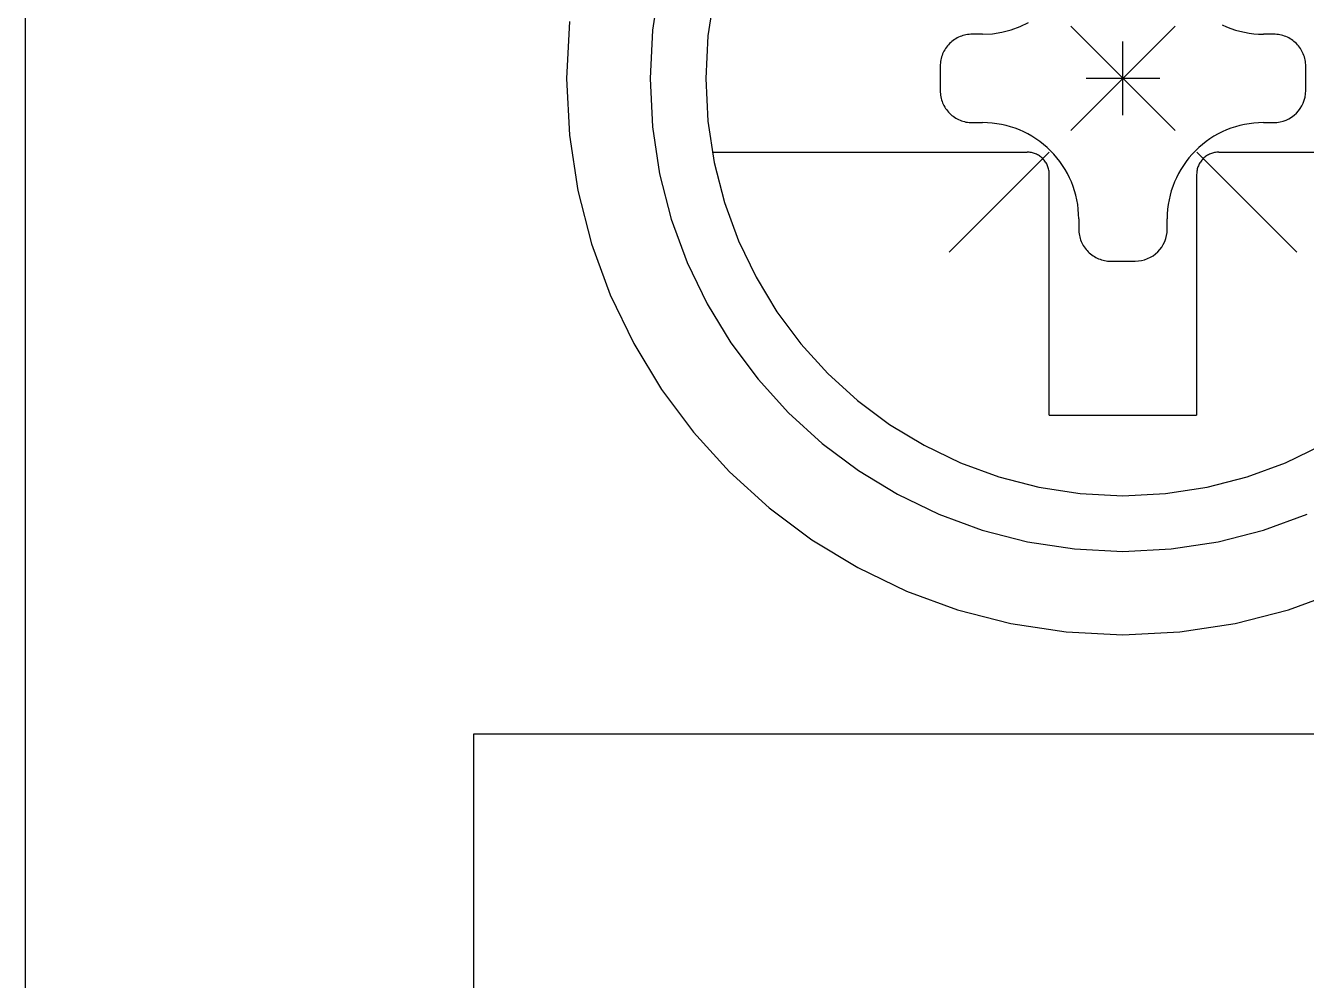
# Model space of a CAD drawing. Header units: millimetres. Extents: x -208796 to -83323, y 30910 to 103951.
# Drawn here: x -100278.11 to -100267.62, y 36562.46 to 36570.28 of the extents above; entities that cross this region are included whole.
import ezdxf

# ---------------------------------------------------------------- set-up
doc = ezdxf.new("R2010")
doc.units = ezdxf.units.MM
doc.header["$LTSCALE"] = 3

# ---------------------------------------------------------------- blocks, each defined once
blk = doc.blocks.new('*U99')
for p, q in [((-8.986, 0), (-8.986, 79.4816)), ((-21.7663, 72.5671), (-21.8249, 72.1826)), ((-21.3198, 72.4754), (-21.3717, 72.1361)), ((-3.7943, 72.5671), (-3.8529, 72.1826)), ((-3.3478, 72.4754), (-3.3997, 72.1361)), ((-22.5049, 72.2526), (-22.5283, 71.7866)), ((-21.8249, 72.1826), (-21.8448, 71.7865)), ((-19.041, 72.1529), (-18.9628, 72.1648)), ((-18.9628, 72.1648), (-18.8874, 72.1843)), ((-18.8874, 72.1843), (-18.8149, 72.2107)), ((-18.8149, 72.2107), (-18.7462, 72.2439)), ((-18.3986, 72.2133), (-17.5453, 71.3598)), ((-18.3986, 71.3598), (-17.5453, 72.2133)), ((-17.1592, 72.2243), (-17.124, 72.2087)), ((-17.124, 72.2087), (-17.0883, 72.1949)), ((-17.0883, 72.1949), (-17.0518, 72.1829)), ((-17.0518, 72.1829), (-17.0148, 72.1727)), ((-17.0148, 72.1727), (-16.977, 72.164)), ((-16.977, 72.164), (-16.9391, 72.1574)), ((-4.5329, 72.2526), (-4.5563, 71.7866)), ((-3.8529, 72.1826), (-3.8728, 71.7865)), ((-1.069, 72.1529), (-0.9908, 72.1648)), ((-0.9908, 72.1648), (-0.9154, 72.1843)), ((-0.9154, 72.1843), (-0.8429, 72.2107)), ((-0.8429, 72.2107), (-0.7742, 72.2439)), ((-0.4266, 72.2133), (0.4267, 71.3598)), ((-0.4266, 71.3598), (0.4267, 72.2133)), ((0.8128, 72.2243), (0.848, 72.2087)), ((0.848, 72.2087), (0.8837, 72.1949)), ((0.8837, 72.1949), (0.9202, 72.1829)), ((0.9202, 72.1829), (0.9572, 72.1727)), ((0.9572, 72.1727), (0.995, 72.164)), ((0.995, 72.164), (1.0329, 72.1574)), ((-21.3717, 72.1361), (-21.3892, 71.7865)), ((-19.4091, 72.0527), (-19.4172, 72.0426)), ((-19.4007, 72.0625), (-19.4091, 72.0527)), ((-19.3916, 72.0718), (-19.4007, 72.0625)), ((-19.3823, 72.0809), (-19.3916, 72.0718)), ((-19.3916, 72.0718), (-19.3916, 72.0718)), ((-19.3725, 72.0893), (-19.3823, 72.0809)), ((-19.3624, 72.0974), (-19.3725, 72.0893)), ((-19.3518, 72.1047), (-19.3624, 72.0974)), ((-19.3411, 72.1117), (-19.3518, 72.1047)), ((-19.3299, 72.118), (-19.3411, 72.1117)), ((-19.3184, 72.1237), (-19.3299, 72.118)), ((-19.3066, 72.1288), (-19.3184, 72.1237)), ((-19.2947, 72.1336), (-19.3066, 72.1288)), ((-19.2825, 72.1375), (-19.2947, 72.1336)), ((-19.2702, 72.141), (-19.2825, 72.1375)), ((-19.2576, 72.1437), (-19.2702, 72.141)), ((-19.245, 72.146), (-19.2576, 72.1437)), ((-19.2321, 72.1475), (-19.245, 72.146)), ((-19.2192, 72.1484), (-19.2321, 72.1475)), ((-19.2061, 72.1487), (-19.2192, 72.1484)), ((-19.1213, 72.1487), (-19.2061, 72.1487)), ((-19.2061, 72.1487), (-19.2061, 72.1487)), ((-19.1213, 72.1487), (-19.041, 72.1529)), ((-19.1213, 72.1487), (-19.1213, 72.1487)), ((-17.9719, 71.4848), (-17.972, 72.0883)), ((-16.9391, 72.1574), (-16.9005, 72.1526)), ((-16.9005, 72.1526), (-16.8617, 72.1498)), ((-16.8617, 72.1498), (-16.8226, 72.1487)), ((-16.7379, 72.1487), (-16.8226, 72.1487)), ((-16.725, 72.1484), (-16.7379, 72.1487)), ((-16.712, 72.1475), (-16.725, 72.1484)), ((-16.6993, 72.146), (-16.712, 72.1475)), ((-16.6865, 72.1437), (-16.6993, 72.146)), ((-16.6741, 72.141), (-16.6865, 72.1437)), ((-16.6617, 72.1375), (-16.6741, 72.141)), ((-16.6496, 72.1336), (-16.6617, 72.1375)), ((-16.6375, 72.1288), (-16.6496, 72.1336)), ((-16.6259, 72.1237), (-16.6375, 72.1288)), ((-16.6144, 72.118), (-16.6259, 72.1237)), ((-16.6033, 72.1117), (-16.6144, 72.118)), ((-16.5923, 72.1047), (-16.6033, 72.1117)), ((-16.5819, 72.0974), (-16.5923, 72.1047)), ((-16.5716, 72.0893), (-16.5819, 72.0974)), ((-16.5618, 72.0809), (-16.5716, 72.0893)), ((-16.5523, 72.0718), (-16.5618, 72.0809)), ((-16.5434, 72.0625), (-16.5523, 72.0718)), ((-16.5523, 72.0718), (-16.5523, 72.0718)), ((-16.535, 72.0527), (-16.5434, 72.0625)), ((-16.5271, 72.0426), (-16.535, 72.0527)), ((-3.3997, 72.1361), (-3.4172, 71.7865)), ((-1.4371, 72.0527), (-1.4452, 72.0426)), ((-1.4287, 72.0625), (-1.4371, 72.0527)), ((-1.4196, 72.0718), (-1.4287, 72.0625)), ((-1.4103, 72.0809), (-1.4196, 72.0718)), ((-1.4196, 72.0718), (-1.4196, 72.0718)), ((-1.4005, 72.0893), (-1.4103, 72.0809)), ((-1.3904, 72.0974), (-1.4005, 72.0893)), ((-1.3798, 72.1047), (-1.3904, 72.0974)), ((-1.3691, 72.1117), (-1.3798, 72.1047)), ((-1.3579, 72.118), (-1.3691, 72.1117)), ((-1.3464, 72.1237), (-1.3579, 72.118)), ((-1.3346, 72.1288), (-1.3464, 72.1237)), ((-1.3227, 72.1336), (-1.3346, 72.1288)), ((-1.3105, 72.1375), (-1.3227, 72.1336)), ((-1.2982, 72.141), (-1.3105, 72.1375)), ((-1.2856, 72.1437), (-1.2982, 72.141)), ((-1.273, 72.146), (-1.2856, 72.1437)), ((-1.2601, 72.1475), (-1.273, 72.146)), ((-1.2472, 72.1484), (-1.2601, 72.1475)), ((-1.2341, 72.1487), (-1.2472, 72.1484)), ((-1.1493, 72.1487), (-1.2341, 72.1487)), ((-1.2341, 72.1487), (-1.2341, 72.1487)), ((-1.1493, 72.1487), (-1.069, 72.1529)), ((-1.1493, 72.1487), (-1.1493, 72.1487)), ((0.0001, 71.4848), (0, 72.0883)), ((1.0329, 72.1574), (1.0715, 72.1526)), ((1.0715, 72.1526), (1.1103, 72.1498)), ((1.1103, 72.1498), (1.1494, 72.1487)), ((1.2341, 72.1487), (1.1494, 72.1487)), ((1.247, 72.1484), (1.2341, 72.1487)), ((1.26, 72.1475), (1.247, 72.1484)), ((1.2727, 72.146), (1.26, 72.1475)), ((1.2855, 72.1437), (1.2727, 72.146)), ((1.2979, 72.141), (1.2855, 72.1437)), ((1.3103, 72.1375), (1.2979, 72.141)), ((1.3224, 72.1336), (1.3103, 72.1375)), ((1.3345, 72.1288), (1.3224, 72.1336)), ((1.3461, 72.1237), (1.3345, 72.1288)), ((1.3576, 72.118), (1.3461, 72.1237)), ((1.3687, 72.1117), (1.3576, 72.118)), ((1.3797, 72.1047), (1.3687, 72.1117)), ((1.3901, 72.0974), (1.3797, 72.1047)), ((1.4004, 72.0893), (1.3901, 72.0974)), ((1.4102, 72.0809), (1.4004, 72.0893)), ((1.4197, 72.0718), (1.4102, 72.0809)), ((1.4286, 72.0625), (1.4197, 72.0718)), ((1.4197, 72.0718), (1.4197, 72.0718)), ((1.437, 72.0527), (1.4286, 72.0625)), ((1.4449, 72.0426), (1.437, 72.0527)), ((-19.4608, 71.9504), (-19.4635, 71.9378)), ((-19.4573, 71.9627), (-19.4608, 71.9504)), ((-19.4534, 71.9749), (-19.4573, 71.9627)), ((-19.4486, 71.9868), (-19.4534, 71.9749)), ((-19.4435, 71.9986), (-19.4486, 71.9868)), ((-19.4378, 72.0101), (-19.4435, 71.9986)), ((-19.4315, 72.0213), (-19.4378, 72.0101)), ((-19.4245, 72.032), (-19.4315, 72.0213)), ((-19.4172, 72.0426), (-19.4245, 72.032)), ((-16.5196, 72.032), (-16.5271, 72.0426)), ((-16.5128, 72.0213), (-16.5196, 72.032)), ((-16.5065, 72.0101), (-16.5128, 72.0213)), ((-16.5008, 71.9986), (-16.5065, 72.0101)), ((-16.4954, 71.9868), (-16.5008, 71.9986)), ((-16.4909, 71.9749), (-16.4954, 71.9868)), ((-16.4869, 71.9627), (-16.4909, 71.9749)), ((-16.4836, 71.9504), (-16.4869, 71.9627)), ((-16.4806, 71.9378), (-16.4836, 71.9504)), ((-1.4888, 71.9504), (-1.4915, 71.9378)), ((-1.4853, 71.9627), (-1.4888, 71.9504)), ((-1.4814, 71.9749), (-1.4853, 71.9627)), ((-1.4766, 71.9868), (-1.4814, 71.9749)), ((-1.4715, 71.9986), (-1.4766, 71.9868)), ((-1.4658, 72.0101), (-1.4715, 71.9986)), ((-1.4595, 72.0213), (-1.4658, 72.0101)), ((-1.4525, 72.032), (-1.4595, 72.0213)), ((-1.4452, 72.0426), (-1.4525, 72.032)), ((1.4524, 72.032), (1.4449, 72.0426)), ((1.4592, 72.0213), (1.4524, 72.032)), ((1.4655, 72.0101), (1.4592, 72.0213)), ((1.4712, 71.9986), (1.4655, 72.0101)), ((1.4766, 71.9868), (1.4712, 71.9986)), ((1.4811, 71.9749), (1.4766, 71.9868)), ((1.4851, 71.9627), (1.4811, 71.9749)), ((1.4884, 71.9504), (1.4851, 71.9627)), ((1.4914, 71.9378), (1.4884, 71.9504)), ((-19.4682, 71.8994), (-19.4685, 71.8863)), ((-19.4685, 71.8863), (-19.4685, 71.6868)), ((-19.4673, 71.9123), (-19.4682, 71.8994)), ((-19.4658, 71.9252), (-19.4673, 71.9123)), ((-19.4635, 71.9378), (-19.4658, 71.9252)), ((-16.4785, 71.9252), (-16.4806, 71.9378)), ((-16.4768, 71.9123), (-16.4785, 71.9252)), ((-16.4759, 71.8994), (-16.4768, 71.9123)), ((-16.4754, 71.8863), (-16.4759, 71.8994)), ((-16.4754, 71.6868), (-16.4754, 71.8863)), ((-16.4754, 71.8863), (-16.4754, 71.8863)), ((-1.4962, 71.8994), (-1.4965, 71.8863)), ((-1.4965, 71.8863), (-1.4965, 71.6868)), ((-1.4953, 71.9123), (-1.4962, 71.8994)), ((-1.4938, 71.9252), (-1.4953, 71.9123)), ((-1.4915, 71.9378), (-1.4938, 71.9252)), ((1.4935, 71.9252), (1.4914, 71.9378)), ((1.4952, 71.9123), (1.4935, 71.9252)), ((1.4961, 71.8994), (1.4952, 71.9123)), ((1.4966, 71.8863), (1.4961, 71.8994)), ((1.4966, 71.6868), (1.4966, 71.8863)), ((1.4966, 71.8863), (1.4966, 71.8863)), ((-22.5283, 71.7866), (-22.5283, 71.7866)), ((-22.5283, 71.7866), (-22.5049, 71.3209)), ((-21.8448, 71.7865), (-21.8448, 71.7865)), ((-21.8448, 71.7865), (-21.8249, 71.3907)), ((-21.3892, 71.7865), (-21.3892, 71.7865)), ((-21.3892, 71.7865), (-21.3717, 71.4372)), ((-17.6702, 71.7866), (-18.2737, 71.7865)), ((-4.5563, 71.7866), (-4.5563, 71.7866)), ((-4.5563, 71.7866), (-4.5329, 71.3209)), ((-3.8728, 71.7865), (-3.8728, 71.7865)), ((-3.8728, 71.7865), (-3.8529, 71.3907)), ((-3.4172, 71.7865), (-3.4172, 71.7865)), ((-3.4172, 71.7865), (-3.3997, 71.4372)), ((0.3018, 71.7866), (-0.3017, 71.7865)), ((-19.4685, 71.6868), (-19.4685, 71.6868)), ((-19.4685, 71.6868), (-19.4682, 71.6739)), ((-19.4682, 71.6739), (-19.4673, 71.661)), ((-19.4673, 71.661), (-19.4658, 71.6483)), ((-19.4658, 71.6483), (-19.4635, 71.6355)), ((-19.4635, 71.6355), (-19.4608, 71.6231)), ((-16.4874, 71.609), (-16.4808, 71.6341)), ((-16.4808, 71.6341), (-16.4769, 71.6601)), ((-16.4769, 71.6601), (-16.4754, 71.6868)), ((-1.4965, 71.6868), (-1.4965, 71.6868)), ((-1.4965, 71.6868), (-1.4962, 71.6739)), ((-1.4962, 71.6739), (-1.4953, 71.661)), ((-1.4953, 71.661), (-1.4938, 71.6483)), ((-1.4938, 71.6483), (-1.4915, 71.6355)), ((-1.4915, 71.6355), (-1.4888, 71.6231)), ((1.4846, 71.609), (1.4912, 71.6341)), ((1.4912, 71.6341), (1.4951, 71.6601)), ((1.4951, 71.6601), (1.4966, 71.6868)), ((-19.4608, 71.6231), (-19.4573, 71.6107)), ((-19.4573, 71.6107), (-19.4534, 71.5986)), ((-19.4534, 71.5986), (-19.4486, 71.5865)), ((-19.4486, 71.5865), (-19.4435, 71.5749)), ((-19.4435, 71.5749), (-19.4378, 71.5634)), ((-19.4378, 71.5634), (-19.4315, 71.5523)), ((-19.4315, 71.5523), (-19.4245, 71.5413)), ((-19.4245, 71.5413), (-19.4172, 71.5309)), ((-19.4172, 71.5309), (-19.4091, 71.5206)), ((-16.5355, 71.5201), (-16.5204, 71.5403)), ((-16.5204, 71.5403), (-16.5073, 71.562)), ((-16.5073, 71.562), (-16.4961, 71.5848)), ((-16.4961, 71.5848), (-16.4874, 71.609)), ((-1.4888, 71.6231), (-1.4853, 71.6107)), ((-1.4853, 71.6107), (-1.4814, 71.5986)), ((-1.4814, 71.5986), (-1.4766, 71.5865)), ((-1.4766, 71.5865), (-1.4715, 71.5749)), ((-1.4715, 71.5749), (-1.4658, 71.5634)), ((-1.4658, 71.5634), (-1.4595, 71.5523)), ((-1.4595, 71.5523), (-1.4525, 71.5413)), ((-1.4525, 71.5413), (-1.4452, 71.5309)), ((-1.4452, 71.5309), (-1.4371, 71.5206)), ((1.4365, 71.5201), (1.4516, 71.5403)), ((1.4516, 71.5403), (1.4647, 71.562)), ((1.4647, 71.562), (1.4759, 71.5848)), ((1.4759, 71.5848), (1.4846, 71.609)), ((-21.3717, 71.4372), (-21.3198, 71.0979)), ((-19.4091, 71.5206), (-19.4007, 71.5108)), ((-19.4007, 71.5108), (-19.3916, 71.5013)), ((-19.3916, 71.5013), (-19.3916, 71.5013)), ((-19.3916, 71.5013), (-19.3823, 71.4924)), ((-19.3823, 71.4924), (-19.3725, 71.484)), ((-19.3725, 71.484), (-19.3624, 71.4761)), ((-19.3624, 71.4761), (-19.3518, 71.4686)), ((-19.3518, 71.4686), (-19.3411, 71.4618)), ((-19.3411, 71.4618), (-19.3299, 71.4555)), ((-19.3299, 71.4555), (-19.3184, 71.4498)), ((-19.3184, 71.4498), (-19.3066, 71.4444)), ((-19.3066, 71.4444), (-19.2947, 71.4399)), ((-19.2947, 71.4399), (-19.2825, 71.4359)), ((-19.2825, 71.4359), (-19.2702, 71.4326)), ((-19.2702, 71.4326), (-19.2576, 71.4296)), ((-19.2576, 71.4296), (-19.245, 71.4275)), ((-19.245, 71.4275), (-19.2321, 71.4258)), ((-19.2321, 71.4258), (-19.2192, 71.4249)), ((-19.2192, 71.4249), (-19.2061, 71.4244)), ((-19.2061, 71.4244), (-19.1213, 71.4244)), ((-19.0824, 71.4235), (-19.1213, 71.4244)), ((-19.0436, 71.4207), (-19.0824, 71.4235)), ((-16.8617, 71.4235), (-16.9005, 71.4207)), ((-16.8226, 71.4244), (-16.8617, 71.4235)), ((-16.8226, 71.4244), (-16.7379, 71.4244)), ((-16.8226, 71.4244), (-16.8226, 71.4244)), ((-16.7379, 71.4244), (-16.7112, 71.4259)), ((-16.7379, 71.4244), (-16.7379, 71.4244)), ((-16.7112, 71.4259), (-16.6851, 71.4298)), ((-16.6851, 71.4298), (-16.66, 71.4364)), ((-16.66, 71.4364), (-16.6358, 71.4451)), ((-16.6358, 71.4451), (-16.613, 71.4563)), ((-16.613, 71.4563), (-16.5913, 71.4694)), ((-16.5913, 71.4694), (-16.5711, 71.4845)), ((-16.5711, 71.4845), (-16.5523, 71.5013)), ((-16.5523, 71.5013), (-16.5355, 71.5201)), ((-3.3997, 71.4372), (-3.3478, 71.0979)), ((-1.4371, 71.5206), (-1.4287, 71.5108)), ((-1.4287, 71.5108), (-1.4196, 71.5013)), ((-1.4196, 71.5013), (-1.4196, 71.5013)), ((-1.4196, 71.5013), (-1.4103, 71.4924)), ((-1.4103, 71.4924), (-1.4005, 71.484)), ((-1.4005, 71.484), (-1.3904, 71.4761)), ((-1.3904, 71.4761), (-1.3798, 71.4686)), ((-1.3798, 71.4686), (-1.3691, 71.4618)), ((-1.3691, 71.4618), (-1.3579, 71.4555)), ((-1.3579, 71.4555), (-1.3464, 71.4498)), ((-1.3464, 71.4498), (-1.3346, 71.4444)), ((-1.3346, 71.4444), (-1.3227, 71.4399)), ((-1.3227, 71.4399), (-1.3105, 71.4359)), ((-1.3105, 71.4359), (-1.2982, 71.4326)), ((-1.2982, 71.4326), (-1.2856, 71.4296)), ((-1.2856, 71.4296), (-1.273, 71.4275)), ((-1.273, 71.4275), (-1.2601, 71.4258)), ((-1.2601, 71.4258), (-1.2472, 71.4249)), ((-1.2472, 71.4249), (-1.2341, 71.4244)), ((-1.2341, 71.4244), (-1.1493, 71.4244)), ((-1.1104, 71.4235), (-1.1493, 71.4244)), ((-1.0716, 71.4207), (-1.1104, 71.4235)), ((1.1103, 71.4235), (1.0715, 71.4207)), ((1.1494, 71.4244), (1.1103, 71.4235)), ((1.1494, 71.4244), (1.2341, 71.4244)), ((1.1494, 71.4244), (1.1494, 71.4244)), ((1.2341, 71.4244), (1.2608, 71.4259)), ((1.2341, 71.4244), (1.2341, 71.4244)), ((1.2608, 71.4259), (1.2869, 71.4298)), ((1.2869, 71.4298), (1.312, 71.4364)), ((1.312, 71.4364), (1.3362, 71.4451)), ((1.3362, 71.4451), (1.359, 71.4563)), ((1.359, 71.4563), (1.3807, 71.4694)), ((1.3807, 71.4694), (1.4009, 71.4845)), ((1.4009, 71.4845), (1.4197, 71.5013)), ((1.4197, 71.5013), (1.4365, 71.5201)), ((-22.5049, 71.3209), (-22.4359, 70.8684)), ((-21.8249, 71.3907), (-21.7663, 71.0061)), ((-19.0052, 71.4159), (-19.0436, 71.4207)), ((-18.9671, 71.4092), (-19.0052, 71.4159)), ((-18.9296, 71.4008), (-18.9671, 71.4092)), ((-18.8925, 71.3905), (-18.9296, 71.4008)), ((-18.8561, 71.3785), (-18.8925, 71.3905)), ((-18.8201, 71.3645), (-18.8561, 71.3785)), ((-18.7851, 71.3491), (-18.8201, 71.3645)), ((-18.7507, 71.3318), (-18.7851, 71.3491)), ((-18.7173, 71.3129), (-18.7507, 71.3318)), ((-17.1935, 71.3318), (-17.227, 71.3129)), ((-17.1592, 71.3491), (-17.1935, 71.3318)), ((-17.124, 71.3645), (-17.1592, 71.3491)), ((-17.0883, 71.3785), (-17.124, 71.3645)), ((-17.0518, 71.3905), (-17.0883, 71.3785)), ((-17.0148, 71.4008), (-17.0518, 71.3905)), ((-16.977, 71.4092), (-17.0148, 71.4008)), ((-16.9391, 71.4159), (-16.977, 71.4092)), ((-16.9005, 71.4207), (-16.9391, 71.4159)), ((-4.5329, 71.3209), (-4.4639, 70.8684)), ((-3.8529, 71.3907), (-3.7943, 71.0061)), ((-1.0332, 71.4159), (-1.0716, 71.4207)), ((-0.9951, 71.4092), (-1.0332, 71.4159)), ((-0.9576, 71.4008), (-0.9951, 71.4092)), ((-0.9205, 71.3905), (-0.9576, 71.4008)), ((-0.8841, 71.3785), (-0.9205, 71.3905)), ((-0.8481, 71.3645), (-0.8841, 71.3785)), ((-0.8131, 71.3491), (-0.8481, 71.3645)), ((-0.7787, 71.3318), (-0.8131, 71.3491)), ((-0.7453, 71.3129), (-0.7787, 71.3318)), ((0.7785, 71.3318), (0.745, 71.3129)), ((0.8128, 71.3491), (0.7785, 71.3318)), ((0.848, 71.3645), (0.8128, 71.3491)), ((0.8837, 71.3785), (0.848, 71.3645)), ((0.9202, 71.3905), (0.8837, 71.3785)), ((0.9572, 71.4008), (0.9202, 71.3905)), ((0.995, 71.4092), (0.9572, 71.4008)), ((1.0329, 71.4159), (0.995, 71.4092)), ((1.0715, 71.4207), (1.0329, 71.4159)), ((-18.6846, 71.2922), (-18.7173, 71.3129)), ((-18.653, 71.2701), (-18.6846, 71.2922)), ((-18.6224, 71.2462), (-18.653, 71.2701)), ((-18.593, 71.2209), (-18.6224, 71.2462)), ((-18.5646, 71.1938), (-18.593, 71.2209)), ((-17.3511, 71.2209), (-17.3793, 71.1938)), ((-17.3217, 71.2462), (-17.3511, 71.2209)), ((-17.2912, 71.2701), (-17.3217, 71.2462)), ((-17.2595, 71.2922), (-17.2912, 71.2701)), ((-17.227, 71.3129), (-17.2595, 71.2922)), ((-0.7126, 71.2922), (-0.7453, 71.3129)), ((-0.681, 71.2701), (-0.7126, 71.2922)), ((-0.6504, 71.2462), (-0.681, 71.2701)), ((-0.621, 71.2209), (-0.6504, 71.2462)), ((-0.5926, 71.1938), (-0.621, 71.2209)), ((0.6209, 71.2209), (0.5927, 71.1938)), ((0.6503, 71.2462), (0.6209, 71.2209)), ((0.6808, 71.2701), (0.6503, 71.2462)), ((0.7125, 71.2922), (0.6808, 71.2701)), ((0.745, 71.3129), (0.7125, 71.2922)), ((-21.3355, 71.1829), (-18.7576, 71.1829)), ((-19.3943, 70.3639), (-18.5754, 71.1829)), ((-18.7488, 71.1828), (-18.7576, 71.1829)), ((-18.7398, 71.1821), (-18.7488, 71.1828)), ((-18.731, 71.1811), (-18.7398, 71.1821)), ((-18.722, 71.1794), (-18.731, 71.1811)), ((-18.7134, 71.1776), (-18.722, 71.1794)), ((-18.7047, 71.1752), (-18.7134, 71.1776)), ((-18.6963, 71.1724), (-18.7047, 71.1752)), ((-18.6879, 71.1691), (-18.6963, 71.1724)), ((-18.68, 71.1657), (-18.6879, 71.1691)), ((-18.672, 71.1616), (-18.68, 71.1657)), ((-18.6643, 71.1573), (-18.672, 71.1616)), ((-18.6566, 71.1524), (-18.6643, 71.1573)), ((-18.6493, 71.1474), (-18.6566, 71.1524)), ((-18.6422, 71.1418), (-18.6493, 71.1474)), ((-18.6354, 71.136), (-18.6422, 71.1418)), ((-18.6287, 71.1296), (-18.6354, 71.136)), ((-18.6226, 71.1232), (-18.6287, 71.1296)), ((-18.6287, 71.1296), (-18.6287, 71.1296)), ((-18.6167, 71.1164), (-18.6226, 71.1232)), ((-18.6112, 71.1093), (-18.6167, 71.1164)), ((-18.606, 71.1019), (-18.6112, 71.1093)), ((-18.5378, 71.1656), (-18.5646, 71.1938)), ((-18.5646, 71.1938), (-18.5646, 71.1938)), ((-18.5124, 71.1361), (-18.5378, 71.1656)), ((-18.4887, 71.1056), (-18.5124, 71.1361)), ((-17.4318, 71.1361), (-17.4557, 71.1056)), ((-17.4064, 71.1656), (-17.4318, 71.1361)), ((-17.3793, 71.1938), (-17.4064, 71.1656)), ((-17.3793, 71.1938), (-17.3793, 71.1938)), ((-17.3685, 71.1829), (-16.5497, 70.3639)), ((-17.3331, 71.1093), (-17.3382, 71.1019)), ((-17.3275, 71.1164), (-17.3331, 71.1093)), ((-17.3217, 71.1232), (-17.3275, 71.1164)), ((-17.3153, 71.1296), (-17.3217, 71.1232)), ((-17.3089, 71.136), (-17.3153, 71.1296)), ((-17.3153, 71.1296), (-17.3153, 71.1296)), ((-17.3021, 71.1418), (-17.3089, 71.136)), ((-17.295, 71.1474), (-17.3021, 71.1418)), ((-17.2876, 71.1524), (-17.295, 71.1474)), ((-17.2802, 71.1573), (-17.2876, 71.1524)), ((-17.2724, 71.1616), (-17.2802, 71.1573)), ((-17.2644, 71.1657), (-17.2724, 71.1616)), ((-17.2562, 71.1691), (-17.2644, 71.1657)), ((-17.248, 71.1724), (-17.2562, 71.1691)), ((-17.2396, 71.1752), (-17.248, 71.1724)), ((-17.231, 71.1776), (-17.2396, 71.1752)), ((-17.2222, 71.1794), (-17.231, 71.1776)), ((-17.2135, 71.1811), (-17.2222, 71.1794)), ((-17.2045, 71.1821), (-17.2135, 71.1811)), ((-17.1955, 71.1828), (-17.2045, 71.1821)), ((-17.1864, 71.1829), (-17.1955, 71.1828)), ((-17.1864, 71.1829), (-17.1864, 71.1829)), ((-17.1864, 71.1829), (-14.6085, 71.1829)), ((-3.3635, 71.1829), (-0.7856, 71.1829)), ((-1.4223, 70.3639), (-0.6034, 71.1829)), ((-0.7768, 71.1828), (-0.7856, 71.1829)), ((-0.7678, 71.1821), (-0.7768, 71.1828)), ((-0.759, 71.1811), (-0.7678, 71.1821)), ((-0.75, 71.1794), (-0.759, 71.1811)), ((-0.7414, 71.1776), (-0.75, 71.1794)), ((-0.7327, 71.1752), (-0.7414, 71.1776)), ((-0.7243, 71.1724), (-0.7327, 71.1752)), ((-0.7159, 71.1691), (-0.7243, 71.1724)), ((-0.708, 71.1657), (-0.7159, 71.1691)), ((-0.7, 71.1616), (-0.708, 71.1657)), ((-0.6923, 71.1573), (-0.7, 71.1616)), ((-0.6846, 71.1524), (-0.6923, 71.1573)), ((-0.6773, 71.1474), (-0.6846, 71.1524)), ((-0.6702, 71.1418), (-0.6773, 71.1474)), ((-0.6634, 71.136), (-0.6702, 71.1418)), ((-0.6567, 71.1296), (-0.6634, 71.136)), ((-0.6506, 71.1232), (-0.6567, 71.1296)), ((-0.6567, 71.1296), (-0.6567, 71.1296)), ((-0.6447, 71.1164), (-0.6506, 71.1232)), ((-0.6392, 71.1093), (-0.6447, 71.1164)), ((-0.634, 71.1019), (-0.6392, 71.1093)), ((-0.5658, 71.1656), (-0.5926, 71.1938)), ((-0.5926, 71.1938), (-0.5926, 71.1938)), ((-0.5404, 71.1361), (-0.5658, 71.1656)), ((-0.5167, 71.1056), (-0.5404, 71.1361)), ((0.5402, 71.1361), (0.5163, 71.1056)), ((0.5656, 71.1656), (0.5402, 71.1361)), ((0.5927, 71.1938), (0.5656, 71.1656)), ((0.5927, 71.1938), (0.5927, 71.1938)), ((0.6035, 71.1829), (1.4223, 70.3639)), ((0.6389, 71.1093), (0.6338, 71.1019)), ((0.6445, 71.1164), (0.6389, 71.1093)), ((0.6503, 71.1232), (0.6445, 71.1164)), ((0.6567, 71.1296), (0.6503, 71.1232)), ((0.6631, 71.136), (0.6567, 71.1296)), ((0.6567, 71.1296), (0.6567, 71.1296)), ((0.6699, 71.1418), (0.6631, 71.136)), ((0.677, 71.1474), (0.6699, 71.1418)), ((0.6844, 71.1524), (0.677, 71.1474)), ((0.6918, 71.1573), (0.6844, 71.1524)), ((0.6996, 71.1616), (0.6918, 71.1573)), ((0.7076, 71.1657), (0.6996, 71.1616)), ((0.7158, 71.1691), (0.7076, 71.1657)), ((0.724, 71.1724), (0.7158, 71.1691)), ((0.7324, 71.1752), (0.724, 71.1724)), ((0.741, 71.1776), (0.7324, 71.1752)), ((0.7498, 71.1794), (0.741, 71.1776)), ((0.7585, 71.1811), (0.7498, 71.1794)), ((0.7675, 71.1821), (0.7585, 71.1811)), ((0.7765, 71.1828), (0.7675, 71.1821)), ((0.7856, 71.1829), (0.7765, 71.1828)), ((0.7856, 71.1829), (0.7856, 71.1829)), ((0.7856, 71.1829), (3.3635, 71.1829)), ((-21.7663, 71.0061), (-21.6709, 70.635)), ((-21.3198, 71.0979), (-21.2357, 70.7705)), ((-18.6013, 71.0945), (-18.606, 71.1019)), ((-18.5969, 71.0867), (-18.6013, 71.0945)), ((-18.5929, 71.0787), (-18.5969, 71.0867)), ((-18.5892, 71.0705), (-18.5929, 71.0787)), ((-18.5861, 71.0623), (-18.5892, 71.0705)), ((-18.5833, 71.0539), (-18.5861, 71.0623)), ((-18.581, 71.0453), (-18.5833, 71.0539)), ((-18.5789, 71.0365), (-18.581, 71.0453)), ((-18.5774, 71.0278), (-18.5789, 71.0365)), ((-18.5762, 71.0188), (-18.5774, 71.0278)), ((-18.5756, 71.0098), (-18.5762, 71.0188)), ((-18.5753, 71.0007), (-18.5756, 71.0098)), ((-18.4664, 71.0739), (-18.4887, 71.1056)), ((-18.4458, 71.0414), (-18.4664, 71.0739)), ((-18.4269, 71.0079), (-18.4458, 71.0414)), ((-18.4096, 70.9736), (-18.4269, 71.0079)), ((-17.5174, 71.0079), (-17.5347, 70.9736)), ((-17.4985, 71.0414), (-17.5174, 71.0079)), ((-17.4778, 71.0739), (-17.4985, 71.0414)), ((-17.4557, 71.1056), (-17.4778, 71.0739)), ((-17.3686, 71.0098), (-17.3687, 71.0007)), ((-17.3679, 71.0188), (-17.3686, 71.0098)), ((-17.3669, 71.0278), (-17.3679, 71.0188)), ((-17.3652, 71.0365), (-17.3669, 71.0278)), ((-17.3634, 71.0453), (-17.3652, 71.0365)), ((-17.361, 71.0539), (-17.3634, 71.0453)), ((-17.3582, 71.0623), (-17.361, 71.0539)), ((-17.3549, 71.0705), (-17.3582, 71.0623)), ((-17.3515, 71.0787), (-17.3549, 71.0705)), ((-17.3474, 71.0867), (-17.3515, 71.0787)), ((-17.3431, 71.0945), (-17.3474, 71.0867)), ((-17.3382, 71.1019), (-17.3431, 71.0945)), ((-3.7943, 71.0061), (-3.6989, 70.635)), ((-3.3478, 71.0979), (-3.2637, 70.7705)), ((-0.6293, 71.0945), (-0.634, 71.1019)), ((-0.6249, 71.0867), (-0.6293, 71.0945)), ((-0.6209, 71.0787), (-0.6249, 71.0867)), ((-0.6172, 71.0705), (-0.6209, 71.0787)), ((-0.6141, 71.0623), (-0.6172, 71.0705)), ((-0.6113, 71.0539), (-0.6141, 71.0623)), ((-0.609, 71.0453), (-0.6113, 71.0539)), ((-0.6069, 71.0365), (-0.609, 71.0453)), ((-0.6054, 71.0278), (-0.6069, 71.0365)), ((-0.6042, 71.0188), (-0.6054, 71.0278)), ((-0.6036, 71.0098), (-0.6042, 71.0188)), ((-0.6033, 71.0007), (-0.6036, 71.0098)), ((-0.4944, 71.0739), (-0.5167, 71.1056)), ((-0.4738, 71.0414), (-0.4944, 71.0739)), ((-0.4549, 71.0079), (-0.4738, 71.0414)), ((-0.4376, 70.9736), (-0.4549, 71.0079)), ((0.4546, 71.0079), (0.4373, 70.9736)), ((0.4735, 71.0414), (0.4546, 71.0079)), ((0.4942, 71.0739), (0.4735, 71.0414)), ((0.5163, 71.1056), (0.4942, 71.0739)), ((0.6034, 71.0098), (0.6033, 71.0007)), ((0.6041, 71.0188), (0.6034, 71.0098)), ((0.6051, 71.0278), (0.6041, 71.0188)), ((0.6068, 71.0365), (0.6051, 71.0278)), ((0.6086, 71.0453), (0.6068, 71.0365)), ((0.611, 71.0539), (0.6086, 71.0453)), ((0.6138, 71.0623), (0.611, 71.0539)), ((0.6171, 71.0705), (0.6138, 71.0623)), ((0.6205, 71.0787), (0.6171, 71.0705)), ((0.6246, 71.0867), (0.6205, 71.0787)), ((0.6289, 71.0945), (0.6246, 71.0867)), ((0.6338, 71.1019), (0.6289, 71.0945)), ((-18.5753, 71.0007), (-18.5753, 71.0007)), ((-18.5753, 69.0287), (-18.5753, 71.0007)), ((-18.394, 70.9384), (-18.4096, 70.9736)), ((-18.3802, 70.9027), (-18.394, 70.9384)), ((-18.3682, 70.8662), (-18.3802, 70.9027)), ((-17.5641, 70.9027), (-17.5761, 70.8662)), ((-17.5501, 70.9384), (-17.5641, 70.9027)), ((-17.5347, 70.9736), (-17.5501, 70.9384)), ((-17.3687, 71.0007), (-17.3687, 69.0287)), ((-0.6033, 71.0007), (-0.6033, 71.0007)), ((-0.6033, 69.0287), (-0.6033, 71.0007)), ((-0.422, 70.9384), (-0.4376, 70.9736)), ((-0.4082, 70.9027), (-0.422, 70.9384)), ((-0.3962, 70.8662), (-0.4082, 70.9027)), ((0.4079, 70.9027), (0.3959, 70.8662)), ((0.4219, 70.9384), (0.4079, 70.9027)), ((0.4373, 70.9736), (0.4219, 70.9384)), ((0.6033, 71.0007), (0.6033, 69.0287)), ((-22.4359, 70.8684), (-22.3237, 70.4319)), ((-18.358, 70.8292), (-18.3682, 70.8662)), ((-18.3493, 70.7915), (-18.358, 70.8292)), ((-17.5864, 70.8292), (-17.5948, 70.7915)), ((-17.5761, 70.8662), (-17.5864, 70.8292)), ((-4.4639, 70.8684), (-4.3517, 70.4319)), ((-0.386, 70.8292), (-0.3962, 70.8662)), ((-0.3773, 70.7915), (-0.386, 70.8292)), ((0.3856, 70.8292), (0.3772, 70.7915)), ((0.3959, 70.8662), (0.3856, 70.8292)), ((-21.2357, 70.7705), (-21.1207, 70.4565)), ((-18.3427, 70.7536), (-18.3493, 70.7915)), ((-18.3379, 70.715), (-18.3427, 70.7536)), ((-18.3351, 70.6762), (-18.3379, 70.715)), ((-17.6062, 70.715), (-17.609, 70.6762)), ((-17.6014, 70.7536), (-17.6062, 70.715)), ((-17.5948, 70.7915), (-17.6014, 70.7536)), ((-3.2637, 70.7705), (-3.1487, 70.4565)), ((-0.3707, 70.7536), (-0.3773, 70.7915)), ((-0.3659, 70.715), (-0.3707, 70.7536)), ((-0.3631, 70.6762), (-0.3659, 70.715)), ((0.3658, 70.715), (0.363, 70.6762)), ((0.3706, 70.7536), (0.3658, 70.715)), ((0.3772, 70.7915), (0.3706, 70.7536)), ((-21.6709, 70.635), (-21.5406, 70.2791)), ((-18.334, 70.6371), (-18.3351, 70.6762)), ((-18.334, 70.6371), (-18.334, 70.5524)), ((-18.334, 70.6371), (-18.334, 70.6371)), ((-17.609, 70.6762), (-17.6099, 70.6371)), ((-17.6099, 70.5524), (-17.6099, 70.6371)), ((-3.6989, 70.635), (-3.5686, 70.2791)), ((-0.362, 70.6371), (-0.3631, 70.6762)), ((-0.362, 70.6371), (-0.362, 70.5524)), ((-0.362, 70.6371), (-0.362, 70.6371)), ((0.363, 70.6762), (0.3621, 70.6371)), ((0.3621, 70.5524), (0.3621, 70.6371)), ((-18.334, 70.5524), (-18.334, 70.5524)), ((-18.334, 70.5524), (-18.3337, 70.5395)), ((-18.3337, 70.5395), (-18.3328, 70.5265)), ((-18.3328, 70.5265), (-18.3313, 70.5138)), ((-18.3313, 70.5138), (-18.329, 70.501)), ((-18.329, 70.501), (-18.3263, 70.4886)), ((-18.3263, 70.4886), (-18.3228, 70.4762)), ((-17.6219, 70.4745), (-17.6153, 70.4996)), ((-17.6153, 70.4996), (-17.6114, 70.5257)), ((-17.6114, 70.5257), (-17.6099, 70.5524)), ((-0.362, 70.5524), (-0.362, 70.5524)), ((-0.362, 70.5524), (-0.3617, 70.5395)), ((-0.3617, 70.5395), (-0.3608, 70.5265)), ((-0.3608, 70.5265), (-0.3593, 70.5138)), ((-0.3593, 70.5138), (-0.357, 70.501)), ((-0.357, 70.501), (-0.3543, 70.4886)), ((-0.3543, 70.4886), (-0.3508, 70.4762)), ((0.3501, 70.4745), (0.3567, 70.4996)), ((0.3567, 70.4996), (0.3606, 70.5257)), ((0.3606, 70.5257), (0.3621, 70.5524)), ((-22.3237, 70.4319), (-22.1704, 70.0132)), ((-21.1207, 70.4565), (-20.9769, 70.1579)), ((-18.3228, 70.4762), (-18.3189, 70.4641)), ((-18.3189, 70.4641), (-18.3141, 70.452)), ((-18.3141, 70.452), (-18.309, 70.4404)), ((-18.309, 70.4404), (-18.3033, 70.4289)), ((-18.3033, 70.4289), (-18.297, 70.4178)), ((-18.297, 70.4178), (-18.29, 70.4068)), ((-18.29, 70.4068), (-18.2827, 70.3964)), ((-18.2827, 70.3964), (-18.2746, 70.3861)), ((-18.2746, 70.3861), (-18.2662, 70.3763)), ((-18.2662, 70.3763), (-18.2571, 70.3668)), ((-17.6869, 70.3668), (-17.6701, 70.3856)), ((-17.6701, 70.3856), (-17.6549, 70.4058)), ((-17.6549, 70.4058), (-17.6418, 70.4275)), ((-17.6418, 70.4275), (-17.6306, 70.4503)), ((-17.6306, 70.4503), (-17.6219, 70.4745)), ((-4.3517, 70.4319), (-4.1984, 70.0132)), ((-3.1487, 70.4565), (-3.0049, 70.1579)), ((-0.3508, 70.4762), (-0.3469, 70.4641)), ((-0.3469, 70.4641), (-0.3421, 70.452)), ((-0.3421, 70.452), (-0.337, 70.4404)), ((-0.337, 70.4404), (-0.3313, 70.4289)), ((-0.3313, 70.4289), (-0.325, 70.4178)), ((-0.325, 70.4178), (-0.318, 70.4068)), ((-0.318, 70.4068), (-0.3107, 70.3964)), ((-0.3107, 70.3964), (-0.3026, 70.3861)), ((-0.3026, 70.3861), (-0.2942, 70.3763)), ((-0.2942, 70.3763), (-0.2851, 70.3668)), ((0.2851, 70.3668), (0.3019, 70.3856)), ((0.3019, 70.3856), (0.3171, 70.4058)), ((0.3171, 70.4058), (0.3302, 70.4275)), ((0.3302, 70.4275), (0.3414, 70.4503)), ((0.3414, 70.4503), (0.3501, 70.4745)), ((-21.5406, 70.2791), (-21.3776, 69.9407)), ((-18.2571, 70.3668), (-18.2571, 70.3668)), ((-18.2571, 70.3668), (-18.2478, 70.3579)), ((-18.2478, 70.3579), (-18.2379, 70.3495)), ((-18.2379, 70.3495), (-18.2278, 70.3416)), ((-18.2278, 70.3416), (-18.2172, 70.3341)), ((-18.2172, 70.3341), (-18.2065, 70.3273)), ((-18.2065, 70.3273), (-18.1953, 70.321)), ((-18.1953, 70.321), (-18.1838, 70.3153)), ((-18.1838, 70.3153), (-18.172, 70.31)), ((-18.172, 70.31), (-18.1601, 70.3055)), ((-18.1601, 70.3055), (-18.1479, 70.3014)), ((-18.1479, 70.3014), (-18.1356, 70.2981)), ((-18.1356, 70.2981), (-18.123, 70.2951)), ((-18.123, 70.2951), (-18.1104, 70.293)), ((-18.1104, 70.293), (-18.0975, 70.2913)), ((-18.0975, 70.2913), (-18.0846, 70.2904)), ((-18.0846, 70.2904), (-18.0715, 70.2899)), ((-18.0715, 70.2899), (-17.8724, 70.2899)), ((-17.8724, 70.2899), (-17.8457, 70.2914)), ((-17.8724, 70.2899), (-17.8724, 70.2899)), ((-17.8457, 70.2914), (-17.8197, 70.2953)), ((-17.8197, 70.2953), (-17.7946, 70.3019)), ((-17.7946, 70.3019), (-17.7704, 70.3106)), ((-17.7704, 70.3106), (-17.7476, 70.3218)), ((-17.7476, 70.3218), (-17.7259, 70.3349)), ((-17.7259, 70.3349), (-17.7057, 70.35)), ((-17.7057, 70.35), (-17.6869, 70.3668)), ((-3.5686, 70.2791), (-3.4056, 69.9407)), ((-0.2851, 70.3668), (-0.2851, 70.3668)), ((-0.2851, 70.3668), (-0.2758, 70.3579)), ((-0.2758, 70.3579), (-0.2659, 70.3495)), ((-0.2659, 70.3495), (-0.2558, 70.3416)), ((-0.2558, 70.3416), (-0.2452, 70.3341)), ((-0.2452, 70.3341), (-0.2345, 70.3273)), ((-0.2345, 70.3273), (-0.2233, 70.321)), ((-0.2233, 70.321), (-0.2118, 70.3153)), ((-0.2118, 70.3153), (-0.2, 70.31)), ((-0.2, 70.31), (-0.1881, 70.3055)), ((-0.1881, 70.3055), (-0.1759, 70.3014)), ((-0.1759, 70.3014), (-0.1636, 70.2981)), ((-0.1636, 70.2981), (-0.151, 70.2951)), ((-0.151, 70.2951), (-0.1384, 70.293)), ((-0.1384, 70.293), (-0.1255, 70.2913)), ((-0.1255, 70.2913), (-0.1126, 70.2904)), ((-0.1126, 70.2904), (-0.0995, 70.2899)), ((-0.0995, 70.2899), (0.0996, 70.2899)), ((0.0996, 70.2899), (0.1263, 70.2914)), ((0.0996, 70.2899), (0.0996, 70.2899)), ((0.1263, 70.2914), (0.1523, 70.2953)), ((0.1523, 70.2953), (0.1774, 70.3019)), ((0.1774, 70.3019), (0.2016, 70.3106)), ((0.2016, 70.3106), (0.2244, 70.3218)), ((0.2244, 70.3218), (0.2461, 70.3349)), ((0.2461, 70.3349), (0.2663, 70.35)), ((0.2663, 70.35), (0.2851, 70.3668)), ((-20.9769, 70.1579), (-20.8057, 69.8761)), ((-3.0049, 70.1579), (-2.8337, 69.8761)), ((-22.1704, 70.0132), (-21.9786, 69.615)), ((-4.1984, 70.0132), (-4.0066, 69.615)), ((-21.3776, 69.9407), (-21.1835, 69.6214)), ((-20.8057, 69.8761), (-20.6091, 69.613)), ((-3.4056, 69.9407), (-3.2115, 69.6214)), ((-2.8337, 69.8761), (-2.6371, 69.613)), ((-21.9786, 69.615), (-21.7504, 69.2393)), ((-21.1835, 69.6214), (-20.9606, 69.3232)), ((-20.6091, 69.613), (-20.3884, 69.3703)), ((-4.0066, 69.615), (-3.7784, 69.2393)), ((-3.2115, 69.6214), (-2.9886, 69.3232)), ((-2.6371, 69.613), (-2.4164, 69.3703)), ((-20.3884, 69.3703), (-20.1459, 69.1498)), ((-2.4164, 69.3703), (-2.1739, 69.1498)), ((-21.7504, 69.2393), (-21.4881, 68.8886)), ((-20.9606, 69.3232), (-20.7106, 69.0481)), ((-3.7784, 69.2393), (-3.5161, 68.8886)), ((-2.9886, 69.3232), (-2.7386, 69.0481)), ((-20.1459, 69.1498), (-19.8828, 68.9531)), ((-2.1739, 69.1498), (-1.9108, 68.9531)), ((-20.7106, 69.0481), (-20.4357, 68.7982)), ((-18.5753, 69.0287), (-17.3687, 69.0287)), ((-2.7386, 69.0481), (-2.4637, 68.7982)), ((-0.6033, 69.0287), (0.6033, 69.0287)), ((-19.8828, 68.9531), (-19.6011, 68.782)), ((-1.9108, 68.9531), (-1.6291, 68.782)), ((-21.4881, 68.8886), (-21.1939, 68.5649)), ((-3.5161, 68.8886), (-3.2219, 68.5649)), ((-20.4357, 68.7982), (-20.1375, 68.5752)), ((-19.6011, 68.782), (-19.3023, 68.638)), ((-16.642, 68.638), (-16.3434, 68.782)), ((-2.4637, 68.7982), (-2.1655, 68.5752)), ((-1.6291, 68.782), (-1.3303, 68.638)), ((1.33, 68.638), (1.6286, 68.782)), ((-19.3023, 68.638), (-18.9884, 68.5233)), ((-16.956, 68.5233), (-16.642, 68.638)), ((-1.3303, 68.638), (-1.0164, 68.5233)), ((1.016, 68.5233), (1.33, 68.638)), ((-21.1939, 68.5649), (-20.8704, 68.271)), ((-20.1375, 68.5752), (-19.8183, 68.3813)), ((-18.9884, 68.5233), (-18.6609, 68.439)), ((-17.2834, 68.439), (-16.956, 68.5233)), ((-3.2219, 68.5649), (-2.8984, 68.271)), ((-2.1655, 68.5752), (-1.8463, 68.3813)), ((-1.0164, 68.5233), (-0.6889, 68.439)), ((0.6886, 68.439), (1.016, 68.5233)), ((-18.6609, 68.439), (-18.3216, 68.3871)), ((-18.3216, 68.3871), (-17.972, 68.3694)), ((-17.972, 68.3694), (-17.6227, 68.3871)), ((-17.6227, 68.3871), (-17.2834, 68.439)), ((-0.6889, 68.439), (-0.3496, 68.3871)), ((-0.3496, 68.3871), (0, 68.3694)), ((0, 68.3694), (0.3493, 68.3871)), ((0.3493, 68.3871), (0.6886, 68.439)), ((-19.8183, 68.3813), (-19.4796, 68.2181)), ((-17.972, 68.3694), (-17.972, 68.3694)), ((-1.8463, 68.3813), (-1.5076, 68.2181)), ((0, 68.3694), (0, 68.3694)), ((-20.8704, 68.271), (-20.5196, 68.0086)), ((-19.4796, 68.2181), (-19.1238, 68.0879)), ((-16.8205, 68.0879), (-16.4646, 68.2181)), ((-2.8984, 68.271), (-2.5476, 68.0086)), ((-1.5076, 68.2181), (-1.1518, 68.0879)), ((1.1515, 68.0879), (1.5074, 68.2181)), ((-19.1238, 68.0879), (-18.7526, 67.9924)), ((-17.1916, 67.9924), (-16.8205, 68.0879)), ((-1.1518, 68.0879), (-0.7806, 67.9924)), ((0.7804, 67.9924), (1.1515, 68.0879)), ((-20.5196, 68.0086), (-20.144, 67.7804)), ((-18.7526, 67.9924), (-18.3681, 67.9338)), ((-17.5762, 67.9338), (-17.1916, 67.9924)), ((-2.5476, 68.0086), (-2.172, 67.7804)), ((-0.7806, 67.9924), (-0.3961, 67.9338)), ((0.3958, 67.9338), (0.7804, 67.9924)), ((-18.3681, 67.9338), (-17.972, 67.9137)), ((-17.972, 67.9137), (-17.5762, 67.9338)), ((-17.972, 67.9137), (-17.972, 67.9137)), ((-0.3961, 67.9338), (0, 67.9137)), ((0, 67.9137), (0.3958, 67.9338)), ((0, 67.9137), (0, 67.9137)), ((-20.144, 67.7804), (-19.7456, 67.5884)), ((-2.172, 67.7804), (-1.7736, 67.5884)), ((-19.7456, 67.5884), (-19.3271, 67.4353)), ((-16.6173, 67.4353), (-16.1986, 67.5884)), ((-1.7736, 67.5884), (-1.3551, 67.4353)), ((1.3547, 67.4353), (1.7734, 67.5884)), ((-19.3271, 67.4353), (-18.8904, 67.3229)), ((-17.0539, 67.3229), (-16.6173, 67.4353)), ((-1.3551, 67.4353), (-0.9184, 67.3229)), ((0.9181, 67.3229), (1.3547, 67.4353)), ((-18.8904, 67.3229), (-18.438, 67.2539)), ((-18.438, 67.2539), (-17.972, 67.2303)), ((-17.972, 67.2303), (-17.5063, 67.2539)), ((-17.972, 67.2303), (-17.972, 67.2303)), ((-17.5063, 67.2539), (-17.0539, 67.3229)), ((-0.9184, 67.3229), (-0.466, 67.2539)), ((-0.466, 67.2539), (0, 67.2303)), ((0, 67.2303), (0.4657, 67.2539)), ((0, 67.2303), (0, 67.2303)), ((0.4657, 67.2539), (0.9181, 67.3229)), ((-23.2876, 63.1802), (-23.2876, 66.4202)), ((-23.2876, 66.4202), (-12.6563, 66.4202)), ((-5.3156, 63.1802), (-5.3156, 66.4202)), ((-5.3156, 66.4202), (5.3157, 66.4202))]:
    blk.add_line(p, q)

msp = doc.modelspace()

# ---------------------------------------------------------------- block references
for p in [(-100269.12, 36498.064), (-100251.148, 36498.064)]:
    msp.add_blockref('*U99', p)

doc.saveas('drawing.dxf')
